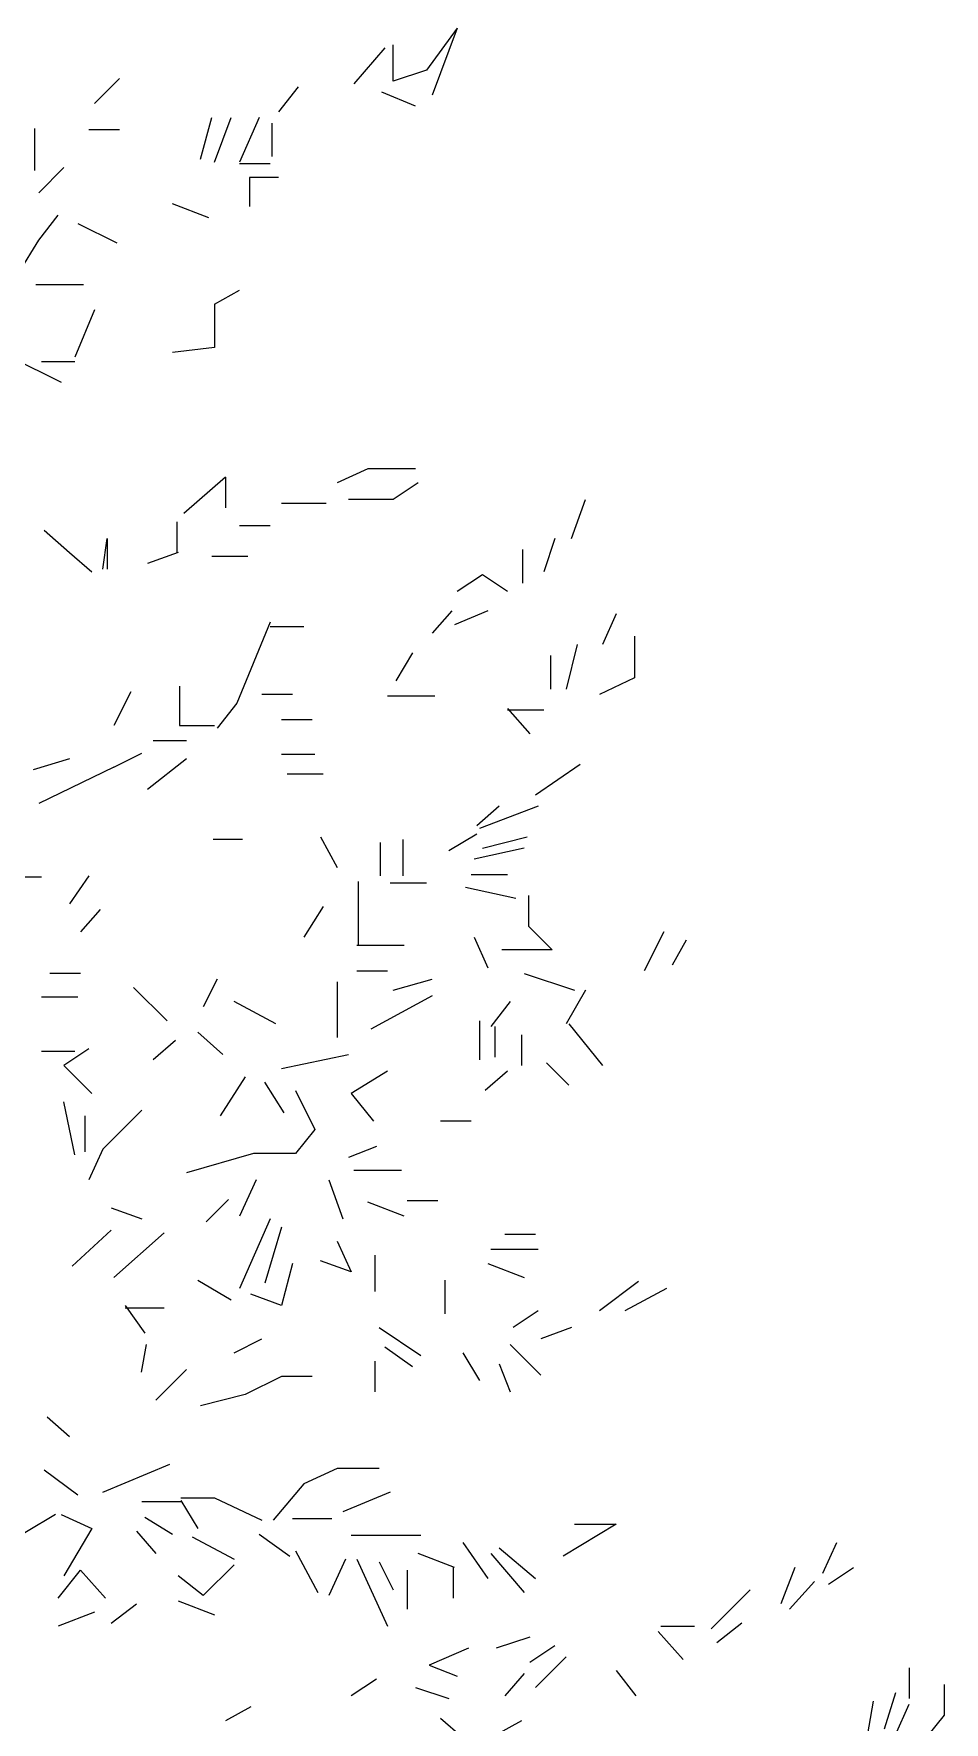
# Model space of a CAD drawing. Header units: metres. Extents: x -3.9 to 3.3, y 0 to 12.9.
# Drawn here: x 0.174 to 2.083, y 7.521 to 11.065 of the extents above; entities that cross this region are included whole.
import ezdxf

# ---------------------------------------------------------------- set-up
doc = ezdxf.new("R2010")
doc.units = ezdxf.units.M
doc.header["$LTSCALE"] = 0.2

msp = doc.modelspace()

# ---------------------------------------------------------------- linework, layer by layer
at = {"linetype": 'Continuous'}
for p, q in [((1.0622, 11.0765), (0.9978, 10.9887)), ((1.0622, 11.0765), (1.0095, 10.936)), ((1.0622, 11.0765), (1.0095, 10.936)), ((0.91, 11.0355), (0.8456, 10.9594)), ((0.9276, 10.9653), (0.9276, 11.0414)), ((0.9978, 10.9887), (0.9276, 10.9653)), ((0.3541, 10.9711), (0.3014, 10.9185)), ((0.3541, 10.9711), (0.3014, 10.9185)), ((0.3541, 10.9711), (0.3014, 10.9185)), ((0.3541, 10.9711), (0.3014, 10.9185)), ((0.3541, 10.9711), (0.3014, 10.9185)), ((0.3541, 10.9711), (0.3014, 10.9185)), ((0.3541, 10.9711), (0.3014, 10.9185)), ((0.3541, 10.9711), (0.3014, 10.9185)), ((0.3541, 10.9711), (0.3014, 10.9185)), ((0.3541, 10.9711), (0.3014, 10.9185)), ((0.7286, 10.9536), (0.6876, 10.9009)), ((0.7286, 10.9536), (0.6876, 10.9009)), ((0.9744, 10.9126), (0.9042, 10.9419)), ((0.9744, 10.9126), (0.9042, 10.9419)), ((0.5238, 10.8014), (0.5472, 10.8892)), ((0.5238, 10.8014), (0.5472, 10.8892)), ((0.5238, 10.8014), (0.5472, 10.8892)), ((0.5238, 10.8014), (0.5472, 10.8892)), ((0.5238, 10.8014), (0.5472, 10.8892)), ((0.5238, 10.8014), (0.5472, 10.8892)), ((0.5238, 10.8014), (0.5472, 10.8892)), ((0.5238, 10.8014), (0.5472, 10.8892)), ((0.553, 10.7956), (0.5881, 10.8892)), ((0.553, 10.7956), (0.5881, 10.8892)), ((0.6467, 10.8892), (0.6057, 10.7956)), ((0.1756, 10.8658), (0.1756, 10.778)), ((0.1756, 10.8658), (0.1756, 10.778)), ((0.1756, 10.8658), (0.1756, 10.778)), ((0.1756, 10.8658), (0.1756, 10.778)), ((0.1756, 10.8658), (0.1756, 10.778)), ((0.1756, 10.8658), (0.1756, 10.778)), ((0.3541, 10.8629), (0.2897, 10.8629)), ((0.3541, 10.8629), (0.2897, 10.8629)), ((0.3541, 10.8629), (0.2897, 10.8629)), ((0.673, 10.8775), (0.673, 10.8073)), ((0.673, 10.8775), (0.673, 10.8073)), ((0.673, 10.8775), (0.673, 10.8073)), ((0.673, 10.8775), (0.673, 10.8073)), ((0.673, 10.8775), (0.673, 10.8073)), ((0.673, 10.8775), (0.673, 10.8073)), ((0.673, 10.8775), (0.673, 10.8073)), ((0.237, 10.7839), (0.1844, 10.7312)), ((0.237, 10.7839), (0.1844, 10.7312)), ((0.237, 10.7839), (0.1844, 10.7312)), ((0.6057, 10.7927), (0.6701, 10.7927)), ((0.6057, 10.7927), (0.6701, 10.7927)), ((0.6876, 10.7634), (0.6262, 10.7634)), ((0.6262, 10.7634), (0.6262, 10.702)), ((0.6876, 10.7634), (0.6262, 10.7634)), ((0.6262, 10.7634), (0.6262, 10.702)), ((0.6876, 10.7634), (0.6262, 10.7634)), ((0.6262, 10.7634), (0.6262, 10.702)), ((0.6876, 10.7634), (0.6262, 10.7634)), ((0.6262, 10.7634), (0.6262, 10.702)), ((0.6876, 10.7634), (0.6262, 10.7634)), ((0.6262, 10.7634), (0.6262, 10.702)), ((0.6876, 10.7634), (0.6262, 10.7634)), ((0.6262, 10.7634), (0.6262, 10.702)), ((0.6876, 10.7634), (0.6262, 10.7634)), ((0.6262, 10.7634), (0.6262, 10.702)), ((0.6876, 10.7634), (0.6262, 10.7634)), ((0.6262, 10.7634), (0.6262, 10.702)), ((0.5413, 10.6785), (0.4653, 10.7078)), ((0.5413, 10.6785), (0.4653, 10.7078)), ((0.5413, 10.6785), (0.4653, 10.7078)), ((0.1844, 10.6317), (0.2253, 10.6844)), ((0.1844, 10.6317), (0.2253, 10.6844)), ((0.1844, 10.6317), (0.2253, 10.6844)), ((0.1844, 10.6317), (0.2253, 10.6844)), ((0.1844, 10.6317), (0.2253, 10.6844)), ((0.1844, 10.6317), (0.2253, 10.6844)), ((0.2663, 10.6668), (0.3482, 10.6259)), ((0.2663, 10.6668), (0.3482, 10.6259)), ((0.2663, 10.6668), (0.3482, 10.6259)), ((0.2663, 10.6668), (0.3482, 10.6259)), ((0.2663, 10.6668), (0.3482, 10.6259)), ((0.2663, 10.6668), (0.3482, 10.6259)), ((0.1434, 10.5644), (0.1844, 10.6317)), ((0.1434, 10.5644), (0.1844, 10.6317)), ((0.1434, 10.5644), (0.1844, 10.6317)), ((0.1434, 10.5644), (0.1844, 10.6317)), ((0.1434, 10.5644), (0.1844, 10.6317)), ((0.1434, 10.5644), (0.1844, 10.6317)), ((0.278, 10.5381), (0.1785, 10.5381)), ((0.278, 10.5381), (0.1785, 10.5381)), ((0.278, 10.5381), (0.1785, 10.5381)), ((0.278, 10.5381), (0.1785, 10.5381)), ((0.553, 10.4971), (0.6057, 10.5264)), ((0.553, 10.4971), (0.6057, 10.5264)), ((0.553, 10.4971), (0.6057, 10.5264)), ((0.553, 10.4971), (0.6057, 10.5264)), ((0.553, 10.4971), (0.6057, 10.5264)), ((0.553, 10.4971), (0.553, 10.4064)), ((0.553, 10.4971), (0.553, 10.4064)), ((0.553, 10.4971), (0.553, 10.4064)), ((0.553, 10.4971), (0.553, 10.4064)), ((0.553, 10.4971), (0.553, 10.4064)), ((0.3014, 10.4854), (0.2604, 10.3859)), ((0.3014, 10.4854), (0.2604, 10.3859)), ((0.3014, 10.4854), (0.2604, 10.3859)), ((0.3014, 10.4854), (0.2604, 10.3859)), ((0.3014, 10.4854), (0.2604, 10.3859)), ((0.1258, 10.3859), (0.2312, 10.3333)), ((0.1258, 10.3859), (0.2312, 10.3333)), ((0.1258, 10.3859), (0.2312, 10.3333)), ((0.1258, 10.3859), (0.2312, 10.3333)), ((0.1258, 10.3859), (0.2312, 10.3333)), ((0.1258, 10.3859), (0.2312, 10.3333)), ((0.553, 10.4064), (0.4653, 10.3962)), ((0.553, 10.4064), (0.4653, 10.3962)), ((0.553, 10.4064), (0.4653, 10.3962)), ((0.553, 10.4064), (0.4653, 10.3962)), ((0.553, 10.4064), (0.4653, 10.3962)), ((0.1902, 10.3772), (0.2604, 10.3772)), ((0.1902, 10.3772), (0.2604, 10.3772)), ((0.1902, 10.3772), (0.2604, 10.3772)), ((0.1902, 10.3772), (0.2604, 10.3772)), ((0.1902, 10.3772), (0.2604, 10.3772)), ((0.8749, 10.1518), (0.8105, 10.1226)), ((0.9744, 10.1518), (0.8749, 10.1518)), ((0.5764, 10.1343), (0.4887, 10.0582)), ((0.5764, 10.1343), (0.4887, 10.0582)), ((0.5764, 10.1343), (0.4887, 10.0582)), ((0.5764, 10.1343), (0.4887, 10.0582)), ((0.5764, 10.1343), (0.4887, 10.0582)), ((0.5764, 10.1343), (0.5764, 10.0699)), ((0.5764, 10.1343), (0.5764, 10.0699)), ((0.5764, 10.1343), (0.5764, 10.0699)), ((0.5764, 10.1343), (0.5764, 10.0699)), ((0.5764, 10.1343), (0.5764, 10.0699)), ((0.5764, 10.1343), (0.5764, 10.0699)), ((0.9802, 10.1226), (0.9276, 10.0875)), ((0.9802, 10.1226), (0.9276, 10.0875)), ((0.9802, 10.1226), (0.9276, 10.0875)), ((0.9802, 10.1226), (0.9276, 10.0875)), ((0.9802, 10.1226), (0.9276, 10.0875)), ((0.9802, 10.1226), (0.9276, 10.0875)), ((0.9802, 10.1226), (0.9276, 10.0875)), ((0.9802, 10.1226), (0.9276, 10.0875)), ((0.9802, 10.1226), (0.9276, 10.0875)), ((0.7871, 10.0787), (0.6935, 10.0787)), ((0.9276, 10.0875), (0.8339, 10.0875)), ((0.9276, 10.0875), (0.8339, 10.0875)), ((0.9276, 10.0875), (0.8339, 10.0875)), ((0.9276, 10.0875), (0.8339, 10.0875)), ((0.9276, 10.0875), (0.8339, 10.0875)), ((0.9276, 10.0875), (0.8339, 10.0875)), ((0.9276, 10.0875), (0.8339, 10.0875)), ((0.9276, 10.0875), (0.8339, 10.0875)), ((0.9276, 10.0875), (0.8339, 10.0875)), ((1.3021, 10.0055), (1.3314, 10.0875)), ((1.3021, 10.0055), (1.3314, 10.0875)), ((1.3021, 10.0055), (1.3314, 10.0875)), ((1.3021, 10.0055), (1.3314, 10.0875)), ((1.3021, 10.0055), (1.3314, 10.0875)), ((1.3021, 10.0055), (1.3314, 10.0875)), ((1.3021, 10.0055), (1.3314, 10.0875)), ((0.474, 10.0407), (0.474, 9.9763)), ((0.474, 10.0407), (0.474, 9.9763)), ((0.474, 10.0407), (0.474, 9.9763)), ((0.474, 10.0407), (0.474, 9.9763)), ((0.474, 10.0407), (0.474, 9.9763)), ((0.6701, 10.0319), (0.6057, 10.0319)), ((0.6701, 10.0319), (0.6057, 10.0319)), ((0.6701, 10.0319), (0.6057, 10.0319)), ((0.6701, 10.0319), (0.6057, 10.0319)), ((0.6701, 10.0319), (0.6057, 10.0319)), ((0.6701, 10.0319), (0.6057, 10.0319)), ((0.6701, 10.0319), (0.6057, 10.0319)), ((0.1961, 10.0231), (0.2487, 9.9763)), ((0.1961, 10.0231), (0.2487, 9.9763)), ((0.1961, 10.0231), (0.2487, 9.9763)), ((0.1961, 10.0231), (0.2487, 9.9763)), ((0.1961, 10.0231), (0.2487, 9.9763)), ((0.1961, 10.0231), (0.2487, 9.9763)), ((0.1961, 10.0231), (0.2487, 9.9763)), ((0.1961, 10.0231), (0.2487, 9.9763)), ((0.1961, 10.0231), (0.2487, 9.9763)), ((0.1961, 10.0231), (0.2487, 9.9763)), ((0.3189, 9.9412), (0.3277, 10.0055)), ((0.3189, 9.9412), (0.3277, 10.0055)), ((0.3189, 9.9412), (0.3277, 10.0055)), ((0.3189, 9.9412), (0.3277, 10.0055)), ((0.3277, 10.0055), (0.3277, 9.9412)), ((0.3277, 10.0055), (0.3277, 9.9412)), ((0.3277, 10.0055), (0.3277, 9.9412)), ((0.3277, 10.0055), (0.3277, 9.9412)), ((1.267, 10.0055), (1.2436, 9.9353)), ((1.267, 10.0055), (1.2436, 9.9353)), ((0.2487, 9.9763), (0.2955, 9.9353)), ((0.477, 9.9763), (0.4126, 9.9529)), ((0.477, 9.9763), (0.4126, 9.9529)), ((0.477, 9.9763), (0.4126, 9.9529)), ((0.477, 9.9763), (0.4126, 9.9529)), ((0.477, 9.9763), (0.4126, 9.9529)), ((0.477, 9.9763), (0.4126, 9.9529)), ((0.477, 9.9763), (0.4126, 9.9529)), ((0.477, 9.9763), (0.4126, 9.9529)), ((0.6233, 9.9675), (0.5472, 9.9675)), ((0.6233, 9.9675), (0.5472, 9.9675)), ((0.6233, 9.9675), (0.5472, 9.9675)), ((0.6233, 9.9675), (0.5472, 9.9675)), ((0.6233, 9.9675), (0.5472, 9.9675)), ((0.6233, 9.9675), (0.5472, 9.9675)), ((0.6233, 9.9675), (0.5472, 9.9675)), ((1.1997, 9.9119), (1.1997, 9.9821)), ((1.1997, 9.9119), (1.1997, 9.9821)), ((1.1997, 9.9119), (1.1997, 9.9821)), ((1.1997, 9.9119), (1.1997, 9.9821)), ((1.1997, 9.9119), (1.1997, 9.9821)), ((1.1997, 9.9119), (1.1997, 9.9821)), ((1.1997, 9.9119), (1.1997, 9.9821)), ((1.1997, 9.9119), (1.1997, 9.9821)), ((1.1997, 9.9119), (1.1997, 9.9821)), ((1.1148, 9.9295), (1.0622, 9.8944)), ((1.1675, 9.8944), (1.1148, 9.9295)), ((1.0505, 9.8534), (1.0095, 9.8066)), ((1.1265, 9.8534), (1.0563, 9.8241)), ((1.1265, 9.8534), (1.0563, 9.8241)), ((1.1265, 9.8534), (1.0563, 9.8241)), ((1.1265, 9.8534), (1.0563, 9.8241)), ((1.1265, 9.8534), (1.0563, 9.8241)), ((1.1265, 9.8534), (1.0563, 9.8241)), ((1.1265, 9.8534), (1.0563, 9.8241)), ((1.1265, 9.8534), (1.0563, 9.8241)), ((1.1265, 9.8534), (1.0563, 9.8241)), ((1.1265, 9.8534), (1.0563, 9.8241)), ((1.1265, 9.8534), (1.0563, 9.8241)), ((1.1265, 9.8534), (1.0563, 9.8241)), ((1.1265, 9.8534), (1.0563, 9.8241)), ((1.1265, 9.8534), (1.0563, 9.8241)), ((1.1265, 9.8534), (1.0563, 9.8241)), ((1.1265, 9.8534), (1.0563, 9.8241)), ((0.6701, 9.83), (0.5998, 9.6603)), ((0.6701, 9.83), (0.5998, 9.6603)), ((0.6701, 9.8212), (0.7403, 9.8212)), ((0.6701, 9.8212), (0.7403, 9.8212)), ((0.6701, 9.8212), (0.7403, 9.8212)), ((0.6701, 9.8212), (0.7403, 9.8212)), ((0.6701, 9.8212), (0.7403, 9.8212)), ((0.6701, 9.8212), (0.7403, 9.8212)), ((0.6701, 9.8212), (0.7403, 9.8212)), ((0.6701, 9.8212), (0.7403, 9.8212)), ((0.6701, 9.8212), (0.7403, 9.8212)), ((0.6701, 9.8212), (0.7403, 9.8212)), ((0.6701, 9.8212), (0.7403, 9.8212)), ((0.6701, 9.8212), (0.7403, 9.8212)), ((0.6701, 9.8212), (0.7403, 9.8212)), ((0.6701, 9.8212), (0.7403, 9.8212)), ((0.6701, 9.8212), (0.7403, 9.8212)), ((0.6701, 9.8212), (0.7403, 9.8212)), ((0.6701, 9.8212), (0.7403, 9.8212)), ((1.3957, 9.8475), (1.3665, 9.7832)), ((1.3957, 9.8475), (1.3665, 9.7832)), ((1.3957, 9.8475), (1.3665, 9.7832)), ((1.3138, 9.7832), (1.2904, 9.6895)), ((1.3138, 9.7832), (1.2904, 9.6895)), ((1.3138, 9.7832), (1.2904, 9.6895)), ((1.3138, 9.7832), (1.2904, 9.6895)), ((1.4338, 9.8007), (1.4338, 9.7129)), ((0.9685, 9.7656), (0.9334, 9.7071)), ((0.9685, 9.7656), (0.9334, 9.7071)), ((0.9685, 9.7656), (0.9334, 9.7071)), ((0.9685, 9.7656), (0.9334, 9.7071)), ((0.9685, 9.7656), (0.9334, 9.7071)), ((0.9685, 9.7656), (0.9334, 9.7071)), ((0.9685, 9.7656), (0.9334, 9.7071)), ((0.9685, 9.7656), (0.9334, 9.7071)), ((0.9685, 9.7656), (0.9334, 9.7071)), ((0.9685, 9.7656), (0.9334, 9.7071)), ((0.9685, 9.7656), (0.9334, 9.7071)), ((0.9685, 9.7656), (0.9334, 9.7071)), ((0.9685, 9.7656), (0.9334, 9.7071)), ((0.9685, 9.7656), (0.9334, 9.7071)), ((0.9685, 9.7656), (0.9334, 9.7071)), ((0.9685, 9.7656), (0.9334, 9.7071)), ((0.9685, 9.7656), (0.9334, 9.7071)), ((0.9685, 9.7656), (0.9334, 9.7071)), ((0.9685, 9.7656), (0.9334, 9.7071)), ((0.9685, 9.7656), (0.9334, 9.7071)), ((0.9685, 9.7656), (0.9334, 9.7071)), ((0.9685, 9.7656), (0.9334, 9.7071)), ((1.2582, 9.6895), (1.2582, 9.7598)), ((1.2582, 9.6895), (1.2582, 9.7598)), ((1.2582, 9.6895), (1.2582, 9.7598)), ((1.4338, 9.7129), (1.3606, 9.6778)), ((0.3775, 9.6837), (0.3423, 9.6134)), ((0.3775, 9.6837), (0.3423, 9.6134)), ((0.3775, 9.6837), (0.3423, 9.6134)), ((0.3775, 9.6837), (0.3423, 9.6134)), ((0.3775, 9.6837), (0.3423, 9.6134)), ((0.3775, 9.6837), (0.3423, 9.6134)), ((0.4799, 9.6954), (0.4799, 9.6134)), ((0.4799, 9.6954), (0.4799, 9.6134)), ((0.4799, 9.6954), (0.4799, 9.6134)), ((0.7169, 9.6778), (0.6525, 9.6778)), ((0.7169, 9.6778), (0.6525, 9.6778)), ((0.7169, 9.6778), (0.6525, 9.6778)), ((0.7169, 9.6778), (0.6525, 9.6778)), ((0.7169, 9.6778), (0.6525, 9.6778)), ((1.0153, 9.6749), (0.9159, 9.6749)), ((1.0153, 9.6749), (0.9159, 9.6749)), ((1.0153, 9.6749), (0.9159, 9.6749)), ((1.0153, 9.6749), (0.9159, 9.6749)), ((1.0153, 9.6749), (0.9159, 9.6749)), ((1.0153, 9.6749), (0.9159, 9.6749)), ((1.0153, 9.6749), (0.9159, 9.6749)), ((1.0153, 9.6749), (0.9159, 9.6749)), ((1.0153, 9.6749), (0.9159, 9.6749)), ((1.0153, 9.6749), (0.9159, 9.6749)), ((1.0153, 9.6749), (0.9159, 9.6749)), ((1.0153, 9.6749), (0.9159, 9.6749)), ((1.0153, 9.6749), (0.9159, 9.6749)), ((1.0153, 9.6749), (0.9159, 9.6749)), ((1.0153, 9.6749), (0.9159, 9.6749)), ((1.0153, 9.6749), (0.9159, 9.6749)), ((0.5998, 9.6603), (0.5589, 9.6076)), ((0.5998, 9.6603), (0.5589, 9.6076)), ((0.5998, 9.6603), (0.5589, 9.6076)), ((0.5998, 9.6603), (0.5589, 9.6076)), ((0.5998, 9.6603), (0.5589, 9.6076)), ((0.5998, 9.6603), (0.5589, 9.6076)), ((1.1675, 9.6486), (1.2143, 9.5959)), ((1.1675, 9.6486), (1.2143, 9.5959)), ((1.2436, 9.6456), (1.1675, 9.6456)), ((1.2436, 9.6456), (1.1675, 9.6456)), ((0.4799, 9.6134), (0.553, 9.6134)), ((0.4799, 9.6134), (0.553, 9.6134)), ((0.4799, 9.6134), (0.553, 9.6134)), ((0.7579, 9.6252), (0.6935, 9.6252)), ((0.7579, 9.6252), (0.6935, 9.6252)), ((0.7579, 9.6252), (0.6935, 9.6252)), ((0.4243, 9.5813), (0.4945, 9.5813)), ((0.2487, 9.5432), (0.1727, 9.5198)), ((0.3423, 9.5257), (0.4009, 9.5549)), ((0.4945, 9.5432), (0.4126, 9.4788)), ((0.7637, 9.552), (0.6935, 9.552)), ((0.7637, 9.552), (0.6935, 9.552)), ((0.7637, 9.552), (0.6935, 9.552)), ((0.7637, 9.552), (0.6935, 9.552)), ((0.7637, 9.552), (0.6935, 9.552)), ((0.7637, 9.552), (0.6935, 9.552)), ((0.7637, 9.552), (0.6935, 9.552)), ((0.7637, 9.552), (0.6935, 9.552)), ((0.7637, 9.552), (0.6935, 9.552)), ((0.7637, 9.552), (0.6935, 9.552)), ((0.3423, 9.5257), (0.1844, 9.4496)), ((0.3423, 9.5257), (0.1844, 9.4496)), ((0.3423, 9.5257), (0.1844, 9.4496)), ((0.7813, 9.511), (0.7052, 9.511)), ((0.7813, 9.511), (0.7052, 9.511)), ((0.7813, 9.511), (0.7052, 9.511)), ((0.7813, 9.511), (0.7052, 9.511)), ((0.7813, 9.511), (0.7052, 9.511)), ((0.7813, 9.511), (0.7052, 9.511)), ((0.7813, 9.511), (0.7052, 9.511)), ((1.3197, 9.5315), (1.226, 9.4671)), ((1.15, 9.4437), (1.1031, 9.4028)), ((1.2319, 9.4437), (1.109, 9.3969)), ((1.2319, 9.4437), (1.109, 9.3969)), ((1.2319, 9.4437), (1.109, 9.3969)), ((0.6116, 9.3735), (0.5501, 9.3735)), ((0.6116, 9.3735), (0.5501, 9.3735)), ((0.6116, 9.3735), (0.5501, 9.3735)), ((0.6116, 9.3735), (0.5501, 9.3735)), ((0.6116, 9.3735), (0.5501, 9.3735)), ((0.7754, 9.3794), (0.8105, 9.315)), ((0.9012, 9.2974), (0.9012, 9.3677)), ((0.9012, 9.2974), (0.9012, 9.3677)), ((0.9012, 9.2974), (0.9012, 9.3677)), ((0.9012, 9.2974), (0.9012, 9.3677)), ((0.9012, 9.2974), (0.9012, 9.3677)), ((0.9012, 9.2974), (0.9012, 9.3677)), ((0.9012, 9.2974), (0.9012, 9.3677)), ((0.9012, 9.2974), (0.9012, 9.3677)), ((0.9012, 9.2974), (0.9012, 9.3677)), ((0.9012, 9.2974), (0.9012, 9.3677)), ((0.9012, 9.2974), (0.9012, 9.3677)), ((0.9481, 9.3735), (0.9481, 9.2974)), ((0.9481, 9.3735), (0.9481, 9.2974)), ((0.9481, 9.3735), (0.9481, 9.2974)), ((0.9481, 9.3735), (0.9481, 9.2974)), ((0.9481, 9.3735), (0.9481, 9.2974)), ((0.9481, 9.3735), (0.9481, 9.2974)), ((0.9481, 9.3735), (0.9481, 9.2974)), ((0.9481, 9.3735), (0.9481, 9.2974)), ((0.9481, 9.3735), (0.9481, 9.2974)), ((0.9481, 9.3735), (0.9481, 9.2974)), ((0.9481, 9.3735), (0.9481, 9.2974)), ((1.1031, 9.3852), (1.0446, 9.3501)), ((1.1031, 9.3852), (1.0446, 9.3501)), ((1.1031, 9.3852), (1.0446, 9.3501)), ((1.1031, 9.3852), (1.0446, 9.3501)), ((1.1031, 9.3852), (1.0446, 9.3501)), ((1.1031, 9.3852), (1.0446, 9.3501)), ((1.2026, 9.356), (1.0973, 9.3325)), ((1.2026, 9.356), (1.0973, 9.3325)), ((1.2026, 9.356), (1.0973, 9.3325)), ((1.2026, 9.356), (1.0973, 9.3325)), ((1.2026, 9.356), (1.0973, 9.3325)), ((1.1148, 9.356), (1.2085, 9.3794)), ((1.1148, 9.356), (1.2085, 9.3794)), ((1.1148, 9.356), (1.2085, 9.3794)), ((1.1148, 9.356), (1.2085, 9.3794)), ((1.1148, 9.356), (1.2085, 9.3794)), ((1.1148, 9.356), (1.2085, 9.3794)), ((1.1148, 9.356), (1.2085, 9.3794)), ((0.1902, 9.2945), (0.1141, 9.2945)), ((0.2897, 9.2974), (0.2487, 9.2389)), ((0.2897, 9.2974), (0.2487, 9.2389)), ((0.2897, 9.2974), (0.2487, 9.2389)), ((0.2897, 9.2974), (0.2487, 9.2389)), ((0.2897, 9.2974), (0.2487, 9.2389)), ((0.2897, 9.2974), (0.2487, 9.2389)), ((0.8544, 9.2857), (0.8544, 9.1511)), ((1.0914, 9.3004), (1.1675, 9.3004)), ((1.0914, 9.3004), (1.1675, 9.3004)), ((1.0914, 9.3004), (1.1675, 9.3004)), ((1.0914, 9.3004), (1.1675, 9.3004)), ((1.0914, 9.3004), (1.1675, 9.3004)), ((0.9217, 9.2828), (0.9978, 9.2828)), ((0.9217, 9.2828), (0.9978, 9.2828)), ((1.0797, 9.274), (1.1851, 9.2506)), ((1.0797, 9.274), (1.1851, 9.2506)), ((1.0797, 9.274), (1.1851, 9.2506)), ((1.0797, 9.274), (1.1851, 9.2506)), ((1.2114, 9.2565), (1.2114, 9.1921)), ((1.2114, 9.2565), (1.2114, 9.1921)), ((1.2114, 9.2565), (1.2114, 9.1921)), ((1.2114, 9.2565), (1.2114, 9.1921)), ((1.2114, 9.2565), (1.2114, 9.1921)), ((1.2114, 9.2565), (1.2114, 9.1921)), ((1.2114, 9.2565), (1.2114, 9.1921)), ((1.2114, 9.2565), (1.2114, 9.1921)), ((1.2114, 9.2565), (1.2114, 9.1921)), ((0.3131, 9.2272), (0.2721, 9.1804)), ((0.7813, 9.2331), (0.7403, 9.1687)), ((0.7813, 9.2331), (0.7403, 9.1687)), ((0.7813, 9.2331), (0.7403, 9.1687)), ((0.7813, 9.2331), (0.7403, 9.1687)), ((0.7813, 9.2331), (0.7403, 9.1687)), ((0.7813, 9.2331), (0.7403, 9.1687)), ((0.7813, 9.2331), (0.7403, 9.1687)), ((0.7813, 9.2331), (0.7403, 9.1687)), ((0.7813, 9.2331), (0.7403, 9.1687)), ((1.2114, 9.1921), (1.2611, 9.1423)), ((1.2114, 9.1921), (1.2611, 9.1423)), ((1.2114, 9.1921), (1.2611, 9.1423)), ((1.2114, 9.1921), (1.2611, 9.1423)), ((1.2114, 9.1921), (1.2611, 9.1423)), ((1.2114, 9.1921), (1.2611, 9.1423)), ((1.2114, 9.1921), (1.2611, 9.1423)), ((1.2114, 9.1921), (1.2611, 9.1423)), ((1.2114, 9.1921), (1.2611, 9.1423)), ((1.4952, 9.1804), (1.4543, 9.0985)), ((1.4952, 9.1804), (1.4543, 9.0985)), ((0.951, 9.1511), (0.8515, 9.1511)), ((0.951, 9.1511), (0.8515, 9.1511)), ((0.951, 9.1511), (0.8515, 9.1511)), ((0.951, 9.1511), (0.8515, 9.1511)), ((0.951, 9.1511), (0.8515, 9.1511)), ((0.951, 9.1511), (0.8515, 9.1511)), ((0.951, 9.1511), (0.8515, 9.1511)), ((0.951, 9.1511), (0.8515, 9.1511)), ((0.951, 9.1511), (0.8515, 9.1511)), ((1.0973, 9.1687), (1.1265, 9.1043)), ((1.0973, 9.1687), (1.1265, 9.1043)), ((1.0973, 9.1687), (1.1265, 9.1043)), ((1.0973, 9.1687), (1.1265, 9.1043)), ((1.0973, 9.1687), (1.1265, 9.1043)), ((1.0973, 9.1687), (1.1265, 9.1043)), ((1.0973, 9.1687), (1.1265, 9.1043)), ((1.0973, 9.1687), (1.1265, 9.1043)), ((1.0973, 9.1687), (1.1265, 9.1043)), ((1.0973, 9.1687), (1.1265, 9.1043)), ((1.0973, 9.1687), (1.1265, 9.1043)), ((1.0973, 9.1687), (1.1265, 9.1043)), ((1.0973, 9.1687), (1.1265, 9.1043)), ((1.0973, 9.1687), (1.1265, 9.1043)), ((1.0973, 9.1687), (1.1265, 9.1043)), ((1.0973, 9.1687), (1.1265, 9.1043)), ((1.0973, 9.1687), (1.1265, 9.1043)), ((1.0973, 9.1687), (1.1265, 9.1043)), ((1.2611, 9.1423), (1.1558, 9.1423)), ((1.2611, 9.1423), (1.1558, 9.1423)), ((1.2611, 9.1423), (1.1558, 9.1423)), ((1.2611, 9.1423), (1.1558, 9.1423)), ((1.2611, 9.1423), (1.1558, 9.1423)), ((1.2611, 9.1423), (1.1558, 9.1423)), ((1.2611, 9.1423), (1.1558, 9.1423)), ((1.2611, 9.1423), (1.1558, 9.1423)), ((1.2611, 9.1423), (1.1558, 9.1423)), ((1.542, 9.1628), (1.5128, 9.1102)), ((1.542, 9.1628), (1.5128, 9.1102)), ((1.542, 9.1628), (1.5128, 9.1102)), ((1.542, 9.1628), (1.5128, 9.1102)), ((1.542, 9.1628), (1.5128, 9.1102)), ((1.542, 9.1628), (1.5128, 9.1102)), ((1.542, 9.1628), (1.5128, 9.1102)), ((0.2721, 9.0926), (0.2078, 9.0926)), ((0.2721, 9.0926), (0.2078, 9.0926)), ((0.2721, 9.0926), (0.2078, 9.0926)), ((0.2721, 9.0926), (0.2078, 9.0926)), ((0.2721, 9.0926), (0.2078, 9.0926)), ((0.2721, 9.0926), (0.2078, 9.0926)), ((0.5589, 9.0809), (0.5296, 9.0224)), ((0.5589, 9.0809), (0.5296, 9.0224)), ((0.5589, 9.0809), (0.5296, 9.0224)), ((0.5589, 9.0809), (0.5296, 9.0224)), ((0.5589, 9.0809), (0.5296, 9.0224)), ((0.5589, 9.0809), (0.5296, 9.0224)), ((0.5589, 9.0809), (0.5296, 9.0224)), ((0.5589, 9.0809), (0.5296, 9.0224)), ((0.8105, 9.0751), (0.8105, 8.958)), ((0.8105, 9.0751), (0.8105, 8.958)), ((0.8515, 9.0985), (0.9159, 9.0985)), ((0.8515, 9.0985), (0.9159, 9.0985)), ((0.8515, 9.0985), (0.9159, 9.0985)), ((0.8515, 9.0985), (0.9159, 9.0985)), ((0.9276, 9.0575), (1.0095, 9.0809)), ((0.9276, 9.0575), (1.0095, 9.0809)), ((0.9276, 9.0575), (1.0095, 9.0809)), ((0.9276, 9.0575), (1.0095, 9.0809)), ((0.9276, 9.0575), (1.0095, 9.0809)), ((0.9276, 9.0575), (1.0095, 9.0809)), ((0.9276, 9.0575), (1.0095, 9.0809)), ((1.2026, 9.0926), (1.3079, 9.0575)), ((1.2026, 9.0926), (1.3079, 9.0575)), ((1.2026, 9.0926), (1.3079, 9.0575)), ((0.2663, 9.0429), (0.1902, 9.0429)), ((0.2663, 9.0429), (0.1902, 9.0429)), ((0.2663, 9.0429), (0.1902, 9.0429)), ((0.2663, 9.0429), (0.1902, 9.0429)), ((0.2663, 9.0429), (0.1902, 9.0429)), ((0.3833, 9.0633), (0.4535, 8.9931)), ((0.3833, 9.0633), (0.4535, 8.9931)), ((0.3833, 9.0633), (0.4535, 8.9931)), ((0.3833, 9.0633), (0.4535, 8.9931)), ((1.0095, 9.0458), (0.8808, 8.9756)), ((1.0095, 9.0458), (0.8808, 8.9756)), ((1.0095, 9.0458), (0.8808, 8.9756)), ((1.0095, 9.0458), (0.8808, 8.9756)), ((1.0095, 9.0458), (0.8808, 8.9756)), ((1.0095, 9.0458), (0.8808, 8.9756)), ((1.0095, 9.0458), (0.8808, 8.9756)), ((1.3314, 9.0575), (1.2904, 8.9873)), ((1.3314, 9.0575), (1.2904, 8.9873)), ((0.6818, 8.9873), (0.594, 9.0341)), ((0.6818, 8.9873), (0.594, 9.0341)), ((0.6818, 8.9873), (0.594, 9.0341)), ((1.1734, 9.0341), (1.1324, 8.9814)), ((1.1734, 9.0341), (1.1324, 8.9814)), ((1.1734, 9.0341), (1.1324, 8.9814)), ((0.5179, 8.9697), (0.5706, 8.9229)), ((0.5179, 8.9697), (0.5706, 8.9229)), ((0.5179, 8.9697), (0.5706, 8.9229)), ((0.5179, 8.9697), (0.5706, 8.9229)), ((1.109, 8.9931), (1.109, 8.9112)), ((1.109, 8.9931), (1.109, 8.9112)), ((1.109, 8.9931), (1.109, 8.9112)), ((1.109, 8.9931), (1.109, 8.9112)), ((1.1412, 8.9814), (1.1412, 8.917)), ((1.1412, 8.9814), (1.1412, 8.917)), ((1.1412, 8.9814), (1.1412, 8.917)), ((1.2962, 8.9873), (1.3665, 8.8995)), ((1.2962, 8.9873), (1.3665, 8.8995)), ((0.2897, 8.9346), (0.237, 8.8995)), ((0.4711, 8.9522), (0.4243, 8.9112)), ((1.1968, 8.9639), (1.1968, 8.8995)), ((0.2604, 8.9287), (0.1902, 8.9287)), ((0.237, 8.8995), (0.2955, 8.841)), ((0.6935, 8.8936), (0.8339, 8.9229)), ((0.6935, 8.8936), (0.8339, 8.9229)), ((0.6935, 8.8936), (0.8339, 8.9229)), ((0.6935, 8.8936), (0.8339, 8.9229)), ((0.6935, 8.8936), (0.8339, 8.9229)), ((0.6935, 8.8936), (0.8339, 8.9229)), ((0.6935, 8.8936), (0.8339, 8.9229)), ((1.2494, 8.9053), (1.2962, 8.8585)), ((1.2494, 8.9053), (1.2962, 8.8585)), ((0.6174, 8.8761), (0.5647, 8.7941)), ((0.6174, 8.8761), (0.5647, 8.7941)), ((0.6174, 8.8761), (0.5647, 8.7941)), ((0.6174, 8.8761), (0.5647, 8.7941)), ((0.6174, 8.8761), (0.5647, 8.7941)), ((0.6174, 8.8761), (0.5647, 8.7941)), ((0.6174, 8.8761), (0.5647, 8.7941)), ((0.6174, 8.8761), (0.5647, 8.7941)), ((0.6174, 8.8761), (0.5647, 8.7941)), ((0.6993, 8.8), (0.6584, 8.8644)), ((0.6993, 8.8), (0.6584, 8.8644)), ((0.6993, 8.8), (0.6584, 8.8644)), ((0.6993, 8.8), (0.6584, 8.8644)), ((0.6993, 8.8), (0.6584, 8.8644)), ((0.6993, 8.8), (0.6584, 8.8644)), ((0.6993, 8.8), (0.6584, 8.8644)), ((0.9159, 8.8878), (0.8398, 8.841)), ((1.1675, 8.8878), (1.1207, 8.8468)), ((1.1675, 8.8878), (1.1207, 8.8468)), ((0.2604, 8.7122), (0.237, 8.8234)), ((0.2604, 8.7122), (0.237, 8.8234)), ((0.2604, 8.7122), (0.237, 8.8234)), ((0.7227, 8.8468), (0.7637, 8.7649)), ((0.7227, 8.8468), (0.7637, 8.7649)), ((0.7227, 8.8468), (0.7637, 8.7649)), ((0.7227, 8.8468), (0.7637, 8.7649)), ((0.7227, 8.8468), (0.7637, 8.7649)), ((0.7227, 8.8468), (0.7637, 8.7649)), ((0.7227, 8.8468), (0.7637, 8.7649)), ((0.8398, 8.841), (0.8866, 8.7824)), ((0.2809, 8.7941), (0.2809, 8.7181)), ((0.2809, 8.7941), (0.2809, 8.7181)), ((0.2809, 8.7941), (0.2809, 8.7181)), ((0.4009, 8.8059), (0.3189, 8.7239)), ((0.4009, 8.8059), (0.3189, 8.7239)), ((0.4009, 8.8059), (0.3189, 8.7239)), ((0.4009, 8.8059), (0.3189, 8.7239)), ((0.7637, 8.7649), (0.7227, 8.7151)), ((0.7637, 8.7649), (0.7227, 8.7151)), ((0.7637, 8.7649), (0.7227, 8.7151)), ((0.7637, 8.7649), (0.7227, 8.7151)), ((0.7637, 8.7649), (0.7227, 8.7151)), ((0.7637, 8.7649), (0.7227, 8.7151)), ((0.7637, 8.7649), (0.7227, 8.7151)), ((1.0914, 8.7824), (1.027, 8.7824)), ((1.0914, 8.7824), (1.027, 8.7824)), ((0.3189, 8.7239), (0.2897, 8.6595)), ((0.3189, 8.7239), (0.2897, 8.6595)), ((0.3189, 8.7239), (0.2897, 8.6595)), ((0.3189, 8.7239), (0.2897, 8.6595)), ((0.8925, 8.7298), (0.8339, 8.7064)), ((0.635, 8.7151), (0.4945, 8.6742)), ((0.635, 8.7151), (0.4945, 8.6742)), ((0.635, 8.7151), (0.4945, 8.6742)), ((0.635, 8.7151), (0.4945, 8.6742)), ((0.635, 8.7151), (0.4945, 8.6742)), ((0.635, 8.7151), (0.4945, 8.6742)), ((0.635, 8.7151), (0.4945, 8.6742)), ((0.7227, 8.7151), (0.635, 8.7151)), ((0.7227, 8.7151), (0.635, 8.7151)), ((0.7227, 8.7151), (0.635, 8.7151)), ((0.7227, 8.7151), (0.635, 8.7151)), ((0.7227, 8.7151), (0.635, 8.7151)), ((0.7227, 8.7151), (0.635, 8.7151)), ((0.7227, 8.7151), (0.635, 8.7151)), ((0.6408, 8.6595), (0.6057, 8.5835)), ((0.6408, 8.6595), (0.6057, 8.5835)), ((0.6408, 8.6595), (0.6057, 8.5835)), ((0.6408, 8.6595), (0.6057, 8.5835)), ((0.6408, 8.6595), (0.6057, 8.5835)), ((0.6408, 8.6595), (0.6057, 8.5835)), ((0.6408, 8.6595), (0.6057, 8.5835)), ((0.6408, 8.6595), (0.6057, 8.5835)), ((0.6408, 8.6595), (0.6057, 8.5835)), ((0.6408, 8.6595), (0.6057, 8.5835)), ((0.793, 8.6595), (0.8222, 8.5776)), ((0.793, 8.6595), (0.8222, 8.5776)), ((0.793, 8.6595), (0.8222, 8.5776)), ((0.793, 8.6595), (0.8222, 8.5776)), ((0.793, 8.6595), (0.8222, 8.5776)), ((0.793, 8.6595), (0.8222, 8.5776)), ((0.793, 8.6595), (0.8222, 8.5776)), ((0.793, 8.6595), (0.8222, 8.5776)), ((0.793, 8.6595), (0.8222, 8.5776)), ((0.8456, 8.68), (0.9451, 8.68)), ((0.5355, 8.5718), (0.5823, 8.6186)), ((0.951, 8.5835), (0.8749, 8.6127)), ((0.951, 8.5835), (0.8749, 8.6127)), ((0.951, 8.5835), (0.8749, 8.6127)), ((1.0212, 8.6157), (0.9568, 8.6157)), ((1.0212, 8.6157), (0.9568, 8.6157)), ((0.3365, 8.601), (0.4009, 8.5776)), ((0.3365, 8.601), (0.4009, 8.5776)), ((0.3365, 8.601), (0.4009, 8.5776)), ((0.3365, 8.601), (0.4009, 8.5776)), ((0.3365, 8.601), (0.4009, 8.5776)), ((0.6701, 8.5776), (0.6057, 8.4313)), ((0.3365, 8.5542), (0.2546, 8.4781)), ((0.3365, 8.5542), (0.2546, 8.4781)), ((0.3365, 8.5542), (0.2546, 8.4781)), ((0.3365, 8.5542), (0.2546, 8.4781)), ((0.3365, 8.5542), (0.2546, 8.4781)), ((0.3365, 8.5542), (0.2546, 8.4781)), ((0.4477, 8.5484), (0.3423, 8.4547)), ((0.4477, 8.5484), (0.3423, 8.4547)), ((0.6935, 8.5601), (0.6584, 8.443)), ((0.6935, 8.5601), (0.6584, 8.443)), ((0.6935, 8.5601), (0.6584, 8.443)), ((0.6935, 8.5601), (0.6584, 8.443)), ((0.6935, 8.5601), (0.6584, 8.443)), ((0.6935, 8.5601), (0.6584, 8.443)), ((0.6935, 8.5601), (0.6584, 8.443)), ((0.6935, 8.5601), (0.6584, 8.443)), ((0.6935, 8.5601), (0.6584, 8.443)), ((0.6935, 8.5601), (0.6584, 8.443)), ((0.6935, 8.5601), (0.6584, 8.443)), ((1.1617, 8.5454), (1.226, 8.5454)), ((1.1617, 8.5454), (1.226, 8.5454)), ((1.1617, 8.5454), (1.226, 8.5454)), ((1.1617, 8.5454), (1.226, 8.5454)), ((1.1617, 8.5454), (1.226, 8.5454)), ((1.1617, 8.5454), (1.226, 8.5454)), ((0.8105, 8.5308), (0.8398, 8.4664)), ((0.8105, 8.5308), (0.8398, 8.4664)), ((0.8105, 8.5308), (0.8398, 8.4664)), ((0.8105, 8.5308), (0.8398, 8.4664)), ((0.8105, 8.5308), (0.8398, 8.4664)), ((0.8105, 8.5308), (0.8398, 8.4664)), ((1.2319, 8.5132), (1.1324, 8.5132)), ((1.2319, 8.5132), (1.1324, 8.5132)), ((1.2319, 8.5132), (1.1324, 8.5132)), ((1.2319, 8.5132), (1.1324, 8.5132)), ((1.2319, 8.5132), (1.1324, 8.5132)), ((1.2319, 8.5132), (1.1324, 8.5132)), ((1.2319, 8.5132), (1.1324, 8.5132)), ((1.2319, 8.5132), (1.1324, 8.5132)), ((1.2319, 8.5132), (1.1324, 8.5132)), ((1.2319, 8.5132), (1.1324, 8.5132)), ((1.2319, 8.5132), (1.1324, 8.5132)), ((1.2319, 8.5132), (1.1324, 8.5132)), ((1.2319, 8.5132), (1.1324, 8.5132)), ((1.2319, 8.5132), (1.1324, 8.5132)), ((1.2319, 8.5132), (1.1324, 8.5132)), ((1.2319, 8.5132), (1.1324, 8.5132)), ((0.7169, 8.484), (0.6935, 8.3962)), ((0.8398, 8.4664), (0.7754, 8.4898)), ((0.8398, 8.4664), (0.7754, 8.4898)), ((0.8398, 8.4664), (0.7754, 8.4898)), ((0.8398, 8.4664), (0.7754, 8.4898)), ((0.8398, 8.4664), (0.7754, 8.4898)), ((0.8398, 8.4664), (0.7754, 8.4898)), ((0.8895, 8.5015), (0.8895, 8.4255)), ((0.8895, 8.5015), (0.8895, 8.4255)), ((0.8895, 8.5015), (0.8895, 8.4255)), ((1.1265, 8.484), (1.2026, 8.4547)), ((1.1265, 8.484), (1.2026, 8.4547)), ((1.1265, 8.484), (1.2026, 8.4547)), ((1.1265, 8.484), (1.2026, 8.4547)), ((0.5179, 8.4489), (0.5881, 8.4079)), ((0.5179, 8.4489), (0.5881, 8.4079)), ((0.5179, 8.4489), (0.5881, 8.4079)), ((0.5179, 8.4489), (0.5881, 8.4079)), ((1.0358, 8.4489), (1.0358, 8.3786)), ((1.4426, 8.4459), (1.3606, 8.3845)), ((1.4426, 8.4459), (1.3606, 8.3845)), ((1.4426, 8.4459), (1.3606, 8.3845)), ((0.6935, 8.3962), (0.6291, 8.4196)), ((1.5011, 8.4313), (1.4133, 8.3845)), ((1.5011, 8.4313), (1.4133, 8.3845)), ((1.5011, 8.4313), (1.4133, 8.3845)), ((1.5011, 8.4313), (1.4133, 8.3845)), ((1.5011, 8.4313), (1.4133, 8.3845)), ((0.3658, 8.3962), (0.4067, 8.3377)), ((0.3658, 8.3962), (0.4067, 8.3377)), ((0.3658, 8.3962), (0.4067, 8.3377)), ((0.3658, 8.3962), (0.4067, 8.3377)), ((0.3658, 8.3962), (0.4067, 8.3377)), ((0.4477, 8.3903), (0.3658, 8.3903)), ((0.4477, 8.3903), (0.3658, 8.3903)), ((0.4477, 8.3903), (0.3658, 8.3903)), ((0.4477, 8.3903), (0.3658, 8.3903)), ((1.2319, 8.3845), (1.1792, 8.3494)), ((1.2319, 8.3845), (1.1792, 8.3494)), ((0.8983, 8.3494), (0.9861, 8.2909)), ((0.8983, 8.3494), (0.9861, 8.2909)), ((0.8983, 8.3494), (0.9861, 8.2909)), ((1.3021, 8.3494), (1.2377, 8.326)), ((1.3021, 8.3494), (1.2377, 8.326)), ((1.3021, 8.3494), (1.2377, 8.326)), ((1.3021, 8.3494), (1.2377, 8.326)), ((1.3021, 8.3494), (1.2377, 8.326)), ((1.3021, 8.3494), (1.2377, 8.326)), ((1.3021, 8.3494), (1.2377, 8.326)), ((1.3021, 8.3494), (1.2377, 8.326)), ((1.3021, 8.3494), (1.2377, 8.326)), ((1.3021, 8.3494), (1.2377, 8.326)), ((1.3021, 8.3494), (1.2377, 8.326)), ((0.4097, 8.3143), (0.3994, 8.2557)), ((0.4097, 8.3143), (0.3994, 8.2557)), ((0.4097, 8.3143), (0.3994, 8.2557)), ((0.4097, 8.3143), (0.3994, 8.2557)), ((0.4097, 8.3143), (0.3994, 8.2557)), ((0.594, 8.2967), (0.6525, 8.326)), ((0.594, 8.2967), (0.6525, 8.326)), ((0.594, 8.2967), (0.6525, 8.326)), ((0.9685, 8.2675), (0.91, 8.3084)), ((1.0739, 8.2967), (1.109, 8.2382)), ((1.0739, 8.2967), (1.109, 8.2382)), ((1.1734, 8.3143), (1.2377, 8.2499)), ((1.1734, 8.3143), (1.2377, 8.2499)), ((1.1734, 8.3143), (1.2377, 8.2499)), ((1.1734, 8.3143), (1.2377, 8.2499)), ((1.1734, 8.3143), (1.2377, 8.2499)), ((1.1734, 8.3143), (1.2377, 8.2499)), ((1.1734, 8.3143), (1.2377, 8.2499)), ((1.1734, 8.3143), (1.2377, 8.2499)), ((1.1734, 8.3143), (1.2377, 8.2499)), ((1.1734, 8.3143), (1.2377, 8.2499)), ((1.1734, 8.3143), (1.2377, 8.2499)), ((1.1734, 8.3143), (1.2377, 8.2499)), ((1.1734, 8.3143), (1.2377, 8.2499)), ((1.1734, 8.3143), (1.2377, 8.2499)), ((1.1734, 8.3143), (1.2377, 8.2499)), ((1.1734, 8.3143), (1.2377, 8.2499)), ((0.4301, 8.1972), (0.4945, 8.2616)), ((0.4301, 8.1972), (0.4945, 8.2616)), ((0.8895, 8.2792), (0.8895, 8.2148)), ((1.15, 8.2733), (1.1734, 8.2148)), ((1.15, 8.2733), (1.1734, 8.2148)), ((1.15, 8.2733), (1.1734, 8.2148)), ((0.6935, 8.247), (0.6174, 8.2089)), ((0.6935, 8.247), (0.6174, 8.2089)), ((0.6935, 8.247), (0.6174, 8.2089)), ((0.6935, 8.247), (0.6174, 8.2089)), ((0.6935, 8.247), (0.6174, 8.2089)), ((0.7579, 8.247), (0.6935, 8.247)), ((0.7579, 8.247), (0.6935, 8.247)), ((0.7579, 8.247), (0.6935, 8.247)), ((0.7579, 8.247), (0.6935, 8.247)), ((0.7579, 8.247), (0.6935, 8.247)), ((0.6174, 8.2089), (0.5238, 8.1855)), ((0.6174, 8.2089), (0.5238, 8.1855)), ((0.6174, 8.2089), (0.5238, 8.1855)), ((0.6174, 8.2089), (0.5238, 8.1855)), ((0.6174, 8.2089), (0.5238, 8.1855)), ((0.2019, 8.1621), (0.2487, 8.1211)), ((0.1961, 8.0509), (0.2663, 7.9983)), ((0.3189, 8.0041), (0.4594, 8.0626)), ((0.8105, 8.0538), (0.7403, 8.0217)), ((0.8105, 8.0538), (0.7403, 8.0217)), ((0.8105, 8.0538), (0.7403, 8.0217)), ((0.8105, 8.0538), (0.7403, 8.0217)), ((0.8105, 8.0538), (0.7403, 8.0217)), ((0.8105, 8.0538), (0.7403, 8.0217)), ((0.8105, 8.0538), (0.7403, 8.0217)), ((0.8105, 8.0538), (0.7403, 8.0217)), ((0.8105, 8.0538), (0.7403, 8.0217)), ((0.8105, 8.0538), (0.7403, 8.0217)), ((0.8105, 8.0538), (0.7403, 8.0217)), ((0.8105, 8.0538), (0.7403, 8.0217)), ((0.8105, 8.0538), (0.7403, 8.0217)), ((0.8983, 8.0538), (0.8105, 8.0538)), ((0.8983, 8.0538), (0.8105, 8.0538)), ((0.8983, 8.0538), (0.8105, 8.0538)), ((0.8983, 8.0538), (0.8105, 8.0538)), ((0.8983, 8.0538), (0.8105, 8.0538)), ((0.8983, 8.0538), (0.8105, 8.0538)), ((0.8983, 8.0538), (0.8105, 8.0538)), ((0.8983, 8.0538), (0.8105, 8.0538)), ((0.8983, 8.0538), (0.8105, 8.0538)), ((0.8983, 8.0538), (0.8105, 8.0538)), ((0.8983, 8.0538), (0.8105, 8.0538)), ((0.8983, 8.0538), (0.8105, 8.0538)), ((0.8983, 8.0538), (0.8105, 8.0538)), ((0.7403, 8.0217), (0.6759, 7.9456)), ((0.7403, 8.0217), (0.6759, 7.9456)), ((0.7403, 8.0217), (0.6759, 7.9456)), ((0.7403, 8.0217), (0.6759, 7.9456)), ((0.7403, 8.0217), (0.6759, 7.9456)), ((0.7403, 8.0217), (0.6759, 7.9456)), ((0.7403, 8.0217), (0.6759, 7.9456)), ((0.7403, 8.0217), (0.6759, 7.9456)), ((0.7403, 8.0217), (0.6759, 7.9456)), ((0.7403, 8.0217), (0.6759, 7.9456)), ((0.7403, 8.0217), (0.6759, 7.9456)), ((0.7403, 8.0217), (0.6759, 7.9456)), ((0.7403, 8.0217), (0.6759, 7.9456)), ((0.4828, 7.9836), (0.4009, 7.9836)), ((0.4828, 7.9836), (0.4009, 7.9836)), ((0.4828, 7.9836), (0.4009, 7.9836)), ((0.4828, 7.9924), (0.553, 7.9924)), ((0.4828, 7.9924), (0.553, 7.9924)), ((0.4828, 7.9924), (0.553, 7.9924)), ((0.4828, 7.9924), (0.553, 7.9924)), ((0.4828, 7.9924), (0.553, 7.9924)), ((0.4828, 7.9924), (0.553, 7.9924)), ((0.4828, 7.9924), (0.553, 7.9924)), ((0.4828, 7.9924), (0.553, 7.9924)), ((0.4828, 7.9924), (0.553, 7.9924)), ((0.4828, 7.9924), (0.553, 7.9924)), ((0.4828, 7.9924), (0.553, 7.9924)), ((0.4828, 7.9924), (0.553, 7.9924)), ((0.4828, 7.9924), (0.553, 7.9924)), ((0.4828, 7.9924), (0.553, 7.9924)), ((0.4828, 7.9924), (0.553, 7.9924)), ((0.4828, 7.9924), (0.553, 7.9924)), ((0.4828, 7.9924), (0.553, 7.9924)), ((0.4828, 7.9924), (0.553, 7.9924)), ((0.4828, 7.9924), (0.553, 7.9924)), ((0.4828, 7.9924), (0.553, 7.9924)), ((0.4828, 7.9865), (0.5179, 7.928)), ((0.4828, 7.9865), (0.5179, 7.928)), ((0.4828, 7.9865), (0.5179, 7.928)), ((0.553, 7.9924), (0.6525, 7.9456)), ((0.553, 7.9924), (0.6525, 7.9456)), ((0.553, 7.9924), (0.6525, 7.9456)), ((0.553, 7.9924), (0.6525, 7.9456)), ((0.553, 7.9924), (0.6525, 7.9456)), ((0.553, 7.9924), (0.6525, 7.9456)), ((0.553, 7.9924), (0.6525, 7.9456)), ((0.553, 7.9924), (0.6525, 7.9456)), ((0.553, 7.9924), (0.6525, 7.9456)), ((0.553, 7.9924), (0.6525, 7.9456)), ((0.553, 7.9924), (0.6525, 7.9456)), ((0.553, 7.9924), (0.6525, 7.9456)), ((0.553, 7.9924), (0.6525, 7.9456)), ((0.553, 7.9924), (0.6525, 7.9456)), ((0.553, 7.9924), (0.6525, 7.9456)), ((0.553, 7.9924), (0.6525, 7.9456)), ((0.553, 7.9924), (0.6525, 7.9456)), ((0.553, 7.9924), (0.6525, 7.9456)), ((0.553, 7.9924), (0.6525, 7.9456)), ((0.553, 7.9924), (0.6525, 7.9456)), ((0.9217, 8.0041), (0.8222, 7.9631)), ((0.9217, 8.0041), (0.8222, 7.9631)), ((0.9217, 8.0041), (0.8222, 7.9631)), ((0.9217, 8.0041), (0.8222, 7.9631)), ((0.2195, 7.9573), (0.0819, 7.8754)), ((0.2195, 7.9573), (0.0819, 7.8754)), ((0.2312, 7.9573), (0.2955, 7.928)), ((0.4067, 7.9514), (0.4653, 7.9163)), ((0.4067, 7.9514), (0.4653, 7.9163)), ((0.4067, 7.9514), (0.4653, 7.9163)), ((0.4067, 7.9514), (0.4653, 7.9163)), ((0.4067, 7.9514), (0.4653, 7.9163)), ((0.4067, 7.9514), (0.4653, 7.9163)), ((0.4067, 7.9514), (0.4653, 7.9163)), ((0.7988, 7.9485), (0.7169, 7.9485)), ((0.7988, 7.9485), (0.7169, 7.9485)), ((0.7988, 7.9485), (0.7169, 7.9485)), ((0.2955, 7.928), (0.237, 7.8285)), ((0.3892, 7.9222), (0.4301, 7.8754)), ((0.5062, 7.9105), (0.594, 7.8636)), ((0.5062, 7.9105), (0.594, 7.8636)), ((0.5062, 7.9105), (0.594, 7.8636)), ((0.5062, 7.9105), (0.594, 7.8636)), ((0.5062, 7.9105), (0.594, 7.8636)), ((0.6467, 7.9163), (0.711, 7.8695)), ((0.6467, 7.9163), (0.711, 7.8695)), ((0.9861, 7.9134), (0.8398, 7.9134)), ((0.9861, 7.9134), (0.8398, 7.9134)), ((0.9861, 7.9134), (0.8398, 7.9134)), ((0.9861, 7.9134), (0.8398, 7.9134)), ((0.9861, 7.9134), (0.8398, 7.9134)), ((0.9861, 7.9134), (0.8398, 7.9134)), ((1.3957, 7.9368), (1.2845, 7.8695)), ((1.3957, 7.9368), (1.2845, 7.8695)), ((1.3957, 7.9368), (1.2845, 7.8695)), ((1.3957, 7.9368), (1.2845, 7.8695)), ((1.3957, 7.9368), (1.2845, 7.8695)), ((1.3957, 7.9368), (1.2845, 7.8695)), ((1.3957, 7.9368), (1.2845, 7.8695)), ((1.3957, 7.9368), (1.2845, 7.8695)), ((1.3957, 7.9368), (1.2845, 7.8695)), ((1.3957, 7.9368), (1.2845, 7.8695)), ((1.3957, 7.9368), (1.2845, 7.8695)), ((1.3079, 7.9368), (1.3957, 7.9368)), ((1.3079, 7.9368), (1.3957, 7.9368)), ((1.3079, 7.9368), (1.3957, 7.9368)), ((1.3079, 7.9368), (1.3957, 7.9368)), ((1.3079, 7.9368), (1.3957, 7.9368)), ((1.3079, 7.9368), (1.3957, 7.9368)), ((1.3079, 7.9368), (1.3957, 7.9368)), ((1.3079, 7.9368), (1.3957, 7.9368)), ((1.3079, 7.9368), (1.3957, 7.9368)), ((1.3079, 7.9368), (1.3957, 7.9368)), ((1.3079, 7.9368), (1.3957, 7.9368)), ((0.7227, 7.8812), (0.7696, 7.7934)), ((1.0563, 7.8461), (0.9802, 7.8754)), ((1.0739, 7.8988), (1.1265, 7.8227)), ((1.0739, 7.8988), (1.1265, 7.8227)), ((1.0739, 7.8988), (1.1265, 7.8227)), ((1.0739, 7.8988), (1.1265, 7.8227)), ((1.0739, 7.8988), (1.1265, 7.8227)), ((1.0739, 7.8988), (1.1265, 7.8227)), ((1.0739, 7.8988), (1.1265, 7.8227)), ((1.0739, 7.8988), (1.1265, 7.8227)), ((1.0739, 7.8988), (1.1265, 7.8227)), ((1.0739, 7.8988), (1.1265, 7.8227)), ((1.0739, 7.8988), (1.1265, 7.8227)), ((1.1324, 7.8754), (1.2026, 7.7934)), ((1.15, 7.8871), (1.226, 7.8227)), ((1.15, 7.8871), (1.226, 7.8227)), ((1.15, 7.8871), (1.226, 7.8227)), ((1.15, 7.8871), (1.226, 7.8227)), ((1.15, 7.8871), (1.226, 7.8227)), ((1.15, 7.8871), (1.226, 7.8227)), ((1.8288, 7.8344), (1.8581, 7.8988)), ((1.8288, 7.8344), (1.8581, 7.8988)), ((1.8288, 7.8344), (1.8581, 7.8988)), ((0.2253, 7.7817), (0.2721, 7.8402)), ((0.2253, 7.7817), (0.2721, 7.8402)), ((0.2721, 7.8402), (0.3248, 7.7817)), ((0.2721, 7.8402), (0.3248, 7.7817)), ((0.594, 7.8519), (0.5296, 7.7876)), ((0.594, 7.8519), (0.5296, 7.7876)), ((0.8281, 7.8636), (0.793, 7.7876)), ((0.8281, 7.8636), (0.793, 7.7876)), ((0.8281, 7.8636), (0.793, 7.7876)), ((0.8281, 7.8636), (0.793, 7.7876)), ((0.8281, 7.8636), (0.793, 7.7876)), ((0.8515, 7.8636), (0.9159, 7.7232)), ((0.8515, 7.8636), (0.9159, 7.7232)), ((0.8515, 7.8636), (0.9159, 7.7232)), ((0.8515, 7.8636), (0.9159, 7.7232)), ((0.8515, 7.8636), (0.9159, 7.7232)), ((0.8983, 7.8578), (0.9276, 7.7993)), ((0.8983, 7.8578), (0.9276, 7.7993)), ((0.8983, 7.8578), (0.9276, 7.7993)), ((0.8983, 7.8578), (0.9276, 7.7993)), ((0.8983, 7.8578), (0.9276, 7.7993)), ((0.8983, 7.8578), (0.9276, 7.7993)), ((0.8983, 7.8578), (0.9276, 7.7993)), ((0.9568, 7.8402), (0.9568, 7.7583)), ((1.0534, 7.8461), (1.0534, 7.7817)), ((1.0534, 7.8461), (1.0534, 7.7817)), ((1.0534, 7.8461), (1.0534, 7.7817)), ((1.0534, 7.8461), (1.0534, 7.7817)), ((1.0534, 7.8461), (1.0534, 7.7817)), ((1.0534, 7.8461), (1.0534, 7.7817)), ((1.0534, 7.8461), (1.0534, 7.7817)), ((1.0534, 7.8461), (1.0534, 7.7817)), ((1.0534, 7.8461), (1.0534, 7.7817)), ((1.7703, 7.8461), (1.741, 7.77)), ((1.7703, 7.8461), (1.741, 7.77)), ((1.7703, 7.8461), (1.741, 7.77)), ((1.7703, 7.8461), (1.741, 7.77)), ((1.7703, 7.8461), (1.741, 7.77)), ((1.7703, 7.8461), (1.741, 7.77)), ((1.7703, 7.8461), (1.741, 7.77)), ((1.7703, 7.8461), (1.741, 7.77)), ((1.7703, 7.8461), (1.741, 7.77)), ((1.7703, 7.8461), (1.741, 7.77)), ((1.7703, 7.8461), (1.741, 7.77)), ((1.7703, 7.8461), (1.741, 7.77)), ((1.8405, 7.811), (1.8932, 7.8461)), ((1.8405, 7.811), (1.8932, 7.8461)), ((0.5296, 7.7876), (0.477, 7.8285)), ((0.5296, 7.7876), (0.477, 7.8285)), ((1.6767, 7.7993), (1.5947, 7.7173)), ((1.6767, 7.7993), (1.5947, 7.7173)), ((1.6767, 7.7993), (1.5947, 7.7173)), ((1.8112, 7.8168), (1.7586, 7.7583)), ((1.8112, 7.8168), (1.7586, 7.7583)), ((1.8112, 7.8168), (1.7586, 7.7583)), ((0.3365, 7.729), (0.3892, 7.77)), ((0.3365, 7.729), (0.3892, 7.77)), ((0.3365, 7.729), (0.3892, 7.77)), ((0.477, 7.7759), (0.553, 7.7466)), ((0.477, 7.7759), (0.553, 7.7466)), ((0.3014, 7.7525), (0.2253, 7.7232)), ((0.3014, 7.7525), (0.2253, 7.7232)), ((0.3014, 7.7525), (0.2253, 7.7232)), ((0.3014, 7.7525), (0.2253, 7.7232)), ((0.3014, 7.7525), (0.2253, 7.7232)), ((1.6591, 7.729), (1.6064, 7.6881)), ((1.6591, 7.729), (1.6064, 7.6881)), ((1.6591, 7.729), (1.6064, 7.6881)), ((1.6591, 7.729), (1.6064, 7.6881)), ((1.6591, 7.729), (1.6064, 7.6881)), ((1.6591, 7.729), (1.6064, 7.6881)), ((1.6591, 7.729), (1.6064, 7.6881)), ((1.6591, 7.729), (1.6064, 7.6881)), ((1.2143, 7.6998), (1.1441, 7.6764)), ((1.4835, 7.7115), (1.5362, 7.653)), ((1.4894, 7.7232), (1.5596, 7.7232)), ((1.4894, 7.7232), (1.5596, 7.7232)), ((1.4894, 7.7232), (1.5596, 7.7232)), ((1.4894, 7.7232), (1.5596, 7.7232)), ((1.4894, 7.7232), (1.5596, 7.7232)), ((1.4894, 7.7232), (1.5596, 7.7232)), ((1.0856, 7.6764), (1.0036, 7.6413)), ((1.2143, 7.6471), (1.267, 7.6822)), ((1.2143, 7.6471), (1.267, 7.6822)), ((1.2143, 7.6471), (1.267, 7.6822)), ((1.2143, 7.6471), (1.267, 7.6822)), ((1.2904, 7.6588), (1.226, 7.5945)), ((1.2904, 7.6588), (1.226, 7.5945)), ((1.2904, 7.6588), (1.226, 7.5945)), ((1.2904, 7.6588), (1.226, 7.5945)), ((1.2904, 7.6588), (1.226, 7.5945)), ((1.2904, 7.6588), (1.226, 7.5945)), ((1.2904, 7.6588), (1.226, 7.5945)), ((1.2904, 7.6588), (1.226, 7.5945)), ((1.2904, 7.6588), (1.226, 7.5945)), ((1.0036, 7.6413), (1.0622, 7.6179)), ((1.0036, 7.6413), (1.0622, 7.6179)), ((1.2026, 7.6237), (1.1617, 7.5769)), ((1.2026, 7.6237), (1.1617, 7.5769)), ((1.2026, 7.6237), (1.1617, 7.5769)), ((1.3957, 7.6296), (1.4367, 7.5769)), ((1.3957, 7.6296), (1.4367, 7.5769)), ((1.3957, 7.6296), (1.4367, 7.5769)), ((1.3957, 7.6296), (1.4367, 7.5769)), ((1.3957, 7.6296), (1.4367, 7.5769)), ((1.3957, 7.6296), (1.4367, 7.5769)), ((1.3957, 7.6296), (1.4367, 7.5769)), ((2.0102, 7.6354), (2.0102, 7.571)), ((0.8925, 7.612), (0.8398, 7.5769)), ((0.8925, 7.612), (0.8398, 7.5769)), ((0.8925, 7.612), (0.8398, 7.5769)), ((0.9744, 7.5945), (1.0446, 7.571)), ((2.0834, 7.6003), (2.0834, 7.5359)), ((2.0834, 7.6003), (2.0834, 7.5359)), ((0.6291, 7.5535), (0.5764, 7.5242)), ((0.6291, 7.5535), (0.5764, 7.5242)), ((0.6291, 7.5535), (0.5764, 7.5242)), ((0.6291, 7.5535), (0.5764, 7.5242)), ((0.6291, 7.5535), (0.5764, 7.5242)), ((0.6291, 7.5535), (0.5764, 7.5242)), ((0.6291, 7.5535), (0.5764, 7.5242)), ((0.6291, 7.5535), (0.5764, 7.5242)), ((0.6291, 7.5535), (0.5764, 7.5242)), ((0.6291, 7.5535), (0.5764, 7.5242)), ((0.6291, 7.5535), (0.5764, 7.5242)), ((1.9341, 7.5652), (1.9107, 7.4306)), ((1.9341, 7.5652), (1.9107, 7.4306)), ((1.981, 7.5827), (1.9576, 7.5067)), ((1.981, 7.495), (2.0102, 7.5593)), ((1.027, 7.5301), (1.0739, 7.4891)), ((1.027, 7.5301), (1.0739, 7.4891)), ((1.027, 7.5301), (1.0739, 7.4891)), ((1.027, 7.5301), (1.0739, 7.4891)), ((1.1968, 7.5242), (1.1441, 7.495)), ((1.1968, 7.5242), (1.1441, 7.495)), ((1.1968, 7.5242), (1.1441, 7.495)), ((1.1968, 7.5242), (1.1441, 7.495)), ((1.1968, 7.5242), (1.1441, 7.495)), ((1.1968, 7.5242), (1.1441, 7.495)), ((2.0834, 7.5359), (2.0453, 7.4891)), ((2.0834, 7.5359), (2.0453, 7.4891))]:
    msp.add_line(p, q, dxfattribs=at)

doc.saveas('drawing.dxf')
